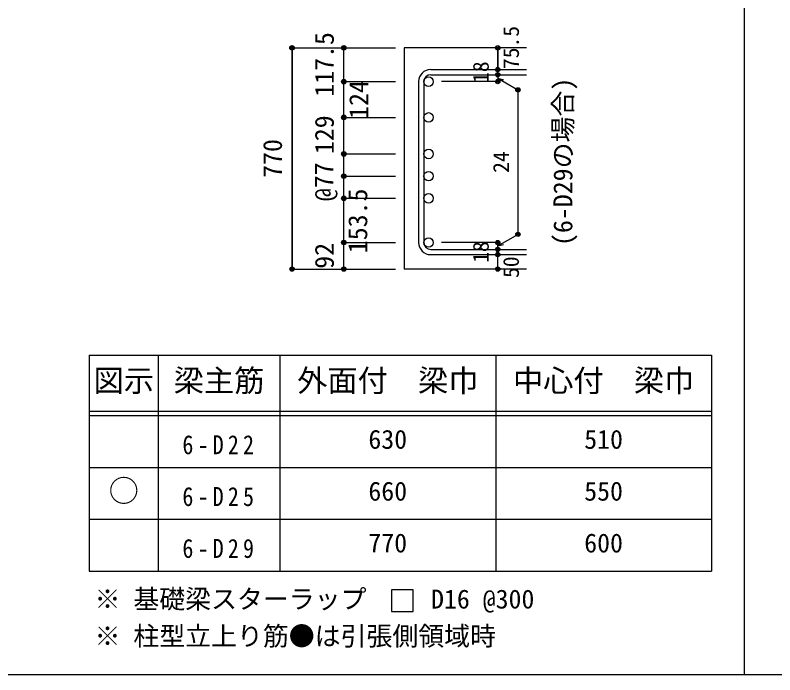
# Model space of a CAD drawing. Units: millimetres at full size, sheet at 1:30, with parts at other scales. Extents: x -5973 to 5954, y -4195 to 4201.
# Drawn here: x -3658 to -1018, y -4195 to -1905 of the extents above; entities that cross this region are included whole.
import ezdxf
from ezdxf.enums import TextEntityAlignment as Align

# ---------------------------------------------------------------- set-up
doc = ezdxf.new("R2010")
doc.units = ezdxf.units.MM
doc.header["$LTSCALE"] = 30
doc.header["$PDMODE"] = 32
doc.header["$PDSIZE"] = 15
for name, color, linetype in [('0-1_躯体線', 2, 'Continuous'), ('0-5_基礎梁筋', 7, 'Continuous'), ('0-6_スタラップ筋', 7, 'Continuous'), ('0-7_文字', 4, 'Continuous'), ('0-D_寸法', 4, 'Continuous'), ('6-7_文字', 7, 'Continuous'), ('6-E_枠', 7, 'Continuous'), ('F-0_枠', 6, 'Continuous')]:
    doc.layers.add(name, color=color, linetype=linetype)
doc.styles.add('ＭＳ ゴシック', font='')
doc.styles.get('ＭＳ ゴシック').set_extended_font_data('MS Gothic')

msp = doc.modelspace()

# ---------------------------------------------------------------- linework, layer by layer
at = {"layer": '0-1_躯体線'}
for p, q in [((-1880.8, -2018.43), (-2305.8, -2018.43)), ((-2305.8, -2018.43), (-2305.8, -2786.43)), ((-1880.8, -2786.43), (-2305.8, -2786.43))]:
    msp.add_line(p, q, dxfattribs=at)
at = {"layer": '0-5_基礎梁筋', "color": 3}
for centre in [(-2221.3, -2135.86), (-2221.3, -2259.93), (-2221.3, -2386.93), (-2221.3, -2463.93), (-2221.3, -2540.93), (-2221.3, -2694.43)]:
    msp.add_circle(centre, 16.5, dxfattribs=at)
at = {"layer": '0-6_スタラップ筋'}
for p, q in [((-2213.8, -2093.86), (-1880.8, -2093.86)), ((-2255.8, -2135.86), (-2255.8, -2694.43)), ((-2237.8, -2135.86), (-2237.8, -2694.43)), ((-2213.8, -2111.86), (-1880.8, -2111.86)), ((-2213.8, -2718.43), (-1880.8, -2718.43)), ((-2213.8, -2736.43), (-1880.8, -2736.43))]:
    msp.add_line(p, q, dxfattribs=at)
for centre, radius, start, end in [((-2213.8, -2135.86), 42, 90, 180), ((-2213.8, -2135.86), 24, 90, 180), ((-2213.8, -2694.43), 42, 180, 270), ((-2213.8, -2694.43), 24, 180, 270)]:
    msp.add_arc(centre, radius, start, end, dxfattribs=at)
at = {"layer": '0-D_寸法'}
for p, q in [((-2695.8, -2018.43), (-2515.8, -2018.43)), ((-2695.8, -2018.43), (-2515.8, -2018.43)), ((-2695.8, -2786.43), (-2695.8, -2018.43)), ((-2695.8, -2018.43), (-2695.8, -2786.43)), ((-2515.8, -2018.43), (-2335.8, -2018.43)), ((-2515.8, -2018.43), (-2335.8, -2018.43)), ((-2515.8, -2135.86), (-2515.8, -2018.43)), ((-1980.8, -2093.86), (-1980.8, -2018.43)), ((-1980.8, -2018.43), (-1980.8, -2093.86)), ((-1980.8, -2111.86), (-1980.8, -2093.86)), ((-2515.8, -2135.86), (-2335.8, -2135.86)), ((-2515.8, -2135.86), (-2335.8, -2135.86)), ((-2515.8, -2232.43), (-2515.8, -2135.86)), ((-1980.8, -2135.86), (-2176.89, -2135.86)), ((-1980.8, -2111.86), (-1980.8, -2135.86)), ((-1980.8, -2123.86), (-1910.74, -2164.31)), ((-1980.8, -2123.86), (-1961.48, -2129.03)), ((-1910.74, -2164.31), (-1910.74, -2665.98)), ((-2515.8, -2384.43), (-2515.8, -2232.43)), ((-2515.8, -2259.93), (-2335.8, -2259.93)), ((-2515.8, -2259.93), (-2335.8, -2259.93)), ((-2515.8, -2694.43), (-2515.8, -2384.43)), ((-2515.8, -2386.93), (-2335.8, -2386.93)), ((-2515.8, -2386.93), (-2335.8, -2386.93)), ((-2515.8, -2463.93), (-2335.8, -2463.93)), ((-2515.8, -2463.93), (-2335.8, -2463.93)), ((-2515.8, -2540.93), (-2335.8, -2540.93)), ((-2515.8, -2540.93), (-2335.8, -2540.93)), ((-1980.8, -2706.43), (-1910.74, -2665.98)), ((-2515.8, -2694.43), (-2335.8, -2694.43)), ((-2515.8, -2786.43), (-2515.8, -2694.43)), ((-1980.8, -2694.43), (-2176.89, -2694.43)), ((-1980.8, -2718.43), (-1980.8, -2694.43)), ((-1980.8, -2706.43), (-1961.48, -2701.25)), ((-1980.8, -2736.43), (-1980.8, -2718.43)), ((-1980.8, -2786.43), (-1980.8, -2736.43)), ((-2695.8, -2786.43), (-2515.8, -2786.43)), ((-2515.8, -2786.43), (-2335.8, -2786.43))]:
    msp.add_line(p, q, dxfattribs=at)
for centre, radius in [((-2695.8, -2018.43), 8), ((-2695.8, -2018.43), 7.2), ((-2695.8, -2018.43), 6.4), ((-2695.8, -2018.43), 5.6), ((-2695.8, -2018.43), 4.8), ((-2695.8, -2018.43), 4), ((-2695.8, -2018.43), 3.2), ((-2695.8, -2018.43), 2.4), ((-2695.8, -2018.43), 1.6), ((-2695.8, -2018.43), 0.8), ((-2515.8, -2018.43), 8), ((-2515.8, -2018.43), 7.2), ((-2515.8, -2018.43), 6.4), ((-2515.8, -2018.43), 5.6), ((-2515.8, -2018.43), 4.8), ((-2515.8, -2018.43), 4), ((-2515.8, -2018.43), 3.2), ((-2515.8, -2018.43), 2.4), ((-2515.8, -2018.43), 1.6), ((-2515.8, -2018.43), 0.8), ((-1980.8, -2018.43), 4), ((-1980.8, -2018.43), 3.6), ((-1980.8, -2018.43), 3.2), ((-1980.8, -2018.43), 2.8), ((-1980.8, -2018.43), 2.4), ((-1980.8, -2018.43), 2), ((-1980.8, -2018.43), 1.6), ((-1980.8, -2018.43), 1.2), ((-1980.8, -2018.43), 0.8), ((-1980.8, -2018.43), 0.4), ((-1980.8, -2093.86), 4), ((-1980.8, -2111.86), 4), ((-1980.8, -2093.86), 3.6), ((-1980.8, -2111.86), 3.6), ((-1980.8, -2093.86), 3.2), ((-1980.8, -2111.86), 3.2), ((-1980.8, -2093.86), 2.8), ((-1980.8, -2111.86), 2.8), ((-1980.8, -2093.86), 2.4), ((-1980.8, -2111.86), 2.4), ((-1980.8, -2093.86), 2), ((-1980.8, -2111.86), 2), ((-1980.8, -2093.86), 1.6), ((-1980.8, -2111.86), 1.6), ((-1980.8, -2093.86), 1.2), ((-1980.8, -2111.86), 1.2), ((-1980.8, -2093.86), 0.8), ((-1980.8, -2111.86), 0.8), ((-1980.8, -2093.86), 0.4), ((-1980.8, -2111.86), 0.4), ((-2515.8, -2135.86), 8), ((-2515.8, -2135.86), 7.2), ((-2515.8, -2135.86), 6.4), ((-2515.8, -2135.86), 5.6), ((-2515.8, -2135.86), 4.8), ((-2515.8, -2135.86), 4), ((-2515.8, -2135.86), 3.2), ((-2515.8, -2135.86), 2.4), ((-2515.8, -2135.86), 1.6), ((-2515.8, -2135.86), 0.8), ((-1980.8, -2135.86), 4), ((-1980.8, -2135.86), 3.6), ((-1980.8, -2135.86), 3.2), ((-1980.8, -2135.86), 2.8), ((-1980.8, -2135.86), 2.4), ((-1980.8, -2135.86), 2), ((-1980.8, -2135.86), 1.6), ((-1980.8, -2135.86), 1.2), ((-1980.8, -2135.86), 0.8), ((-1980.8, -2135.86), 0.4), ((-1910.74, -2164.31), 4), ((-1910.74, -2164.31), 3.6), ((-1910.74, -2164.31), 3.2), ((-1910.74, -2164.31), 2.8), ((-1910.74, -2164.31), 2.4), ((-1910.74, -2164.31), 2), ((-1910.74, -2164.31), 1.6), ((-1910.74, -2164.31), 1.2), ((-1910.74, -2164.31), 0.8), ((-1910.74, -2164.31), 0.4), ((-2515.8, -2259.93), 8), ((-2515.8, -2259.93), 7.2), ((-2515.8, -2259.93), 6.4), ((-2515.8, -2259.93), 5.6), ((-2515.8, -2259.93), 4.8), ((-2515.8, -2259.93), 4), ((-2515.8, -2259.93), 3.2), ((-2515.8, -2259.93), 2.4), ((-2515.8, -2259.93), 1.6), ((-2515.8, -2259.93), 0.8), ((-2515.8, -2386.93), 8), ((-2515.8, -2386.93), 7.2), ((-2515.8, -2386.93), 6.4), ((-2515.8, -2386.93), 5.6), ((-2515.8, -2386.93), 4.8), ((-2515.8, -2386.93), 4), ((-2515.8, -2386.93), 3.2), ((-2515.8, -2386.93), 2.4), ((-2515.8, -2386.93), 1.6), ((-2515.8, -2386.93), 0.8), ((-2515.8, -2463.93), 8), ((-2515.8, -2463.93), 7.2), ((-2515.8, -2463.93), 6.4), ((-2515.8, -2463.93), 5.6), ((-2515.8, -2463.93), 4.8), ((-2515.8, -2463.93), 4), ((-2515.8, -2463.93), 3.2), ((-2515.8, -2463.93), 2.4), ((-2515.8, -2463.93), 1.6), ((-2515.8, -2463.93), 0.8), ((-2515.8, -2540.93), 8), ((-2515.8, -2540.93), 7.2), ((-2515.8, -2540.93), 6.4), ((-2515.8, -2540.93), 5.6), ((-2515.8, -2540.93), 4.8), ((-2515.8, -2540.93), 4), ((-2515.8, -2540.93), 3.2), ((-2515.8, -2540.93), 2.4), ((-2515.8, -2540.93), 1.6), ((-2515.8, -2540.93), 0.8), ((-1910.74, -2665.98), 4), ((-1910.74, -2665.98), 3.6), ((-1910.74, -2665.98), 3.2), ((-1910.74, -2665.98), 2.8), ((-1910.74, -2665.98), 2.4), ((-1910.74, -2665.98), 2), ((-1910.74, -2665.98), 1.6), ((-1910.74, -2665.98), 1.2), ((-1910.74, -2665.98), 0.8), ((-1910.74, -2665.98), 0.4), ((-2515.8, -2694.43), 8), ((-2515.8, -2694.43), 7.2), ((-2515.8, -2694.43), 6.4), ((-2515.8, -2694.43), 5.6), ((-2515.8, -2694.43), 4.8), ((-2515.8, -2694.43), 4), ((-2515.8, -2694.43), 3.2), ((-2515.8, -2694.43), 2.4), ((-1980.8, -2694.43), 4), ((-1980.8, -2694.43), 3.6), ((-1980.8, -2694.43), 3.2), ((-1980.8, -2694.43), 2.8), ((-1980.8, -2694.43), 2.4), ((-2515.8, -2694.43), 1.6), ((-2515.8, -2694.43), 0.8), ((-1980.8, -2718.43), 4), ((-1980.8, -2718.43), 3.6), ((-1980.8, -2718.43), 3.2), ((-1980.8, -2718.43), 2.8), ((-1980.8, -2718.43), 2.4), ((-1980.8, -2694.43), 2), ((-1980.8, -2718.43), 2), ((-1980.8, -2694.43), 1.6), ((-1980.8, -2718.43), 1.6), ((-1980.8, -2694.43), 1.2), ((-1980.8, -2718.43), 1.2), ((-1980.8, -2694.43), 0.8), ((-1980.8, -2718.43), 0.8), ((-1980.8, -2694.43), 0.4), ((-1980.8, -2718.43), 0.4), ((-1980.8, -2736.43), 4), ((-1980.8, -2736.43), 3.6), ((-1980.8, -2736.43), 3.2), ((-1980.8, -2736.43), 2.8), ((-1980.8, -2736.43), 2.4), ((-1980.8, -2736.43), 2), ((-1980.8, -2736.43), 1.6), ((-1980.8, -2736.43), 1.2), ((-1980.8, -2736.43), 0.8), ((-1980.8, -2736.43), 0.4), ((-2695.8, -2786.43), 7.2), ((-2695.8, -2786.43), 6.4), ((-2695.8, -2786.43), 5.6), ((-2695.8, -2786.43), 4.8), ((-2695.8, -2786.43), 4), ((-2695.8, -2786.43), 3.2), ((-2695.8, -2786.43), 2.4), ((-2695.8, -2786.43), 1.6), ((-2695.8, -2786.43), 0.8), ((-2515.8, -2786.43), 7.2), ((-2515.8, -2786.43), 6.4), ((-2515.8, -2786.43), 5.6), ((-2515.8, -2786.43), 4.8), ((-2515.8, -2786.43), 4), ((-2515.8, -2786.43), 3.2), ((-2515.8, -2786.43), 2.4), ((-2515.8, -2786.43), 1.6), ((-2515.8, -2786.43), 0.8), ((-1980.8, -2786.43), 4), ((-1980.8, -2786.43), 3.6), ((-1980.8, -2786.43), 3.2), ((-1980.8, -2786.43), 2.8), ((-1980.8, -2786.43), 2.4), ((-1980.8, -2786.43), 2), ((-1980.8, -2786.43), 1.6), ((-1980.8, -2786.43), 1.2), ((-1980.8, -2786.43), 0.8), ((-1980.8, -2786.43), 0.4)]:
    msp.add_circle(centre, radius, dxfattribs=at)
at = {"layer": '0-D_寸法', "color": 7}
for p in [(-2695.8, -2018.43), (-2695.8, -2018.43), (-2515.8, -2018.43), (-1980.8, -2018.43), (-1980.8, -2093.86), (-1980.8, -2111.86), (-2515.8, -2135.86), (-1980.8, -2135.86), (-1910.74, -2164.31), (-2515.8, -2259.93), (-2515.8, -2386.93), (-2515.8, -2463.93), (-2515.8, -2540.93), (-1910.74, -2665.98), (-2515.8, -2694.43), (-2515.8, -2694.43), (-1980.8, -2694.43), (-1980.8, -2718.43), (-1980.8, -2736.43), (-2695.8, -2786.43), (-2695.8, -2786.43), (-2515.8, -2786.43), (-1980.8, -2786.43)]:
    msp.add_point(p, dxfattribs=at)
at = {"layer": '6-7_文字'}
msp.add_lwpolyline([(-2350.29, -3975.08), (-2275.29, -3975.08), (-2275.29, -3900.08), (-2350.29, -3900.08)], close=True, dxfattribs=at)
at = {"layer": '6-E_枠', "color": 3}
for p, q in [((-3400.52, -3085.43), (-3400.52, -3835.43)), ((-3400.52, -3085.43), (-1238, -3085.43)), ((-1238, -3085.43), (-1238, -3835.43)), ((-3400.52, -3835.43), (-1238, -3835.43))]:
    msp.add_line(p, q, dxfattribs=at)
at = {"layer": '6-E_枠'}
for p, q in [((-3160.52, -3085.43), (-3160.52, -3835.43)), ((-2738, -3085.43), (-2738, -3835.43)), ((-1988, -3085.43), (-1988, -3835.43)), ((-3400.52, -3280.43), (-1238, -3280.43)), ((-3400.52, -3295.43), (-1238, -3295.43)), ((-3400.52, -3475.43), (-1238, -3475.43)), ((-3400.52, -3655.43), (-1238, -3655.43))]:
    msp.add_line(p, q, dxfattribs=at)
at = {"layer": 'F-0_枠', "color": 2}
msp.add_line((-1124.64, 4201.15), (-1124.64, -4195.24), dxfattribs=at)
at = {"layer": 'F-0_枠'}
msp.add_line((5954.1, -4195.24), (-5972.88, -4195.24), dxfattribs=at)

# ---------------------------------------------------------------- texts
at = {"layer": '0-7_文字', "color": 7, "style": 'ＭＳ ゴシック'}
msp.add_text('(6-D29の場合)', height=65.98, rotation=90, dxfattribs=at).set_placement((-1701.8, -2706.38), align=Align.BOTTOM_LEFT)
at = {"layer": '0-D_寸法', "style": 'ＭＳ ゴシック'}
for s, height, p in [('75.5', 54.99, (-1890.8, -2092.12)), ('117.5', 65.98, (-2530.8, -2188.39)), ('18', 54.99, (-1995.8, -2140.36)), ('124', 65.98, (-2411.33, -2265.24)), ('129', 65.98, (-2530.83, -2387.54)), ('770', 65.98, (-2710.8, -2469.93)), ('24', 54.99, (-1925.74, -2452.64)), ('@77', 65.98, (-2532.23, -2550.8)), ('153.5', 65.98, (-2414.67, -2731.48)), ('92', 65.98, (-2530.8, -2785.43)), ('18', 54.99, (-1995.8, -2764.93)), ('50', 54.99, (-1890.8, -2817.43))]:
    msp.add_text(s, height=height, rotation=90, dxfattribs=at).set_placement(p, align=Align.BOTTOM_LEFT)
at = {"layer": '6-7_文字', "color": 2, "style": 'ＭＳ ゴシック'}
for s, p in [('図示', (-3385.52, -3235.43)), ('梁主筋', (-3106.76, -3235.43)), ('外面付\u3000梁巾', (-2678, -3235.43)), ('中心付\u3000梁巾', (-1928, -3235.43)), ('○', (-3333.02, -3617.93))]:
    msp.add_text(s, height=76.98, dxfattribs=at).set_placement(p, align=Align.BOTTOM_LEFT)
at = {"layer": '6-7_文字', "style": 'ＭＳ ゴシック'}
for s, p in [('630', (-2430.5, -3430.43)), ('510', (-1680.5, -3430.43)), ('660', (-2430.5, -3610.43)), ('550', (-1680.5, -3610.43)), ('770', (-2430.5, -3790.43)), ('600', (-1680.5, -3790.43)), ('※ 基礎梁スターラップ     D16 @300', (-3381.96, -3985.01)), ('※ 柱型立上り筋●は引張側領域時', (-3381.96, -4113.51))]:
    msp.add_text(s, height=65.98, dxfattribs=at).set_placement(p, align=Align.BOTTOM_LEFT)
at = {"layer": '6-7_文字', "char_height": 65.98, "attachment_point": 7, "style": 'ＭＳ ゴシック'}
for s, insert in [('\\T1.38;\\W0.85;6-D22', (-3076.76, -3430.43)), ('\\T1.38;\\W0.85;6-D25', (-3076.76, -3610.43)), ('\\T1.38;\\W0.85;6-D29', (-3076.76, -3790.43))]:
    msp.add_mtext(s, dxfattribs=dict(at, insert=insert))

doc.saveas('drawing.dxf')
